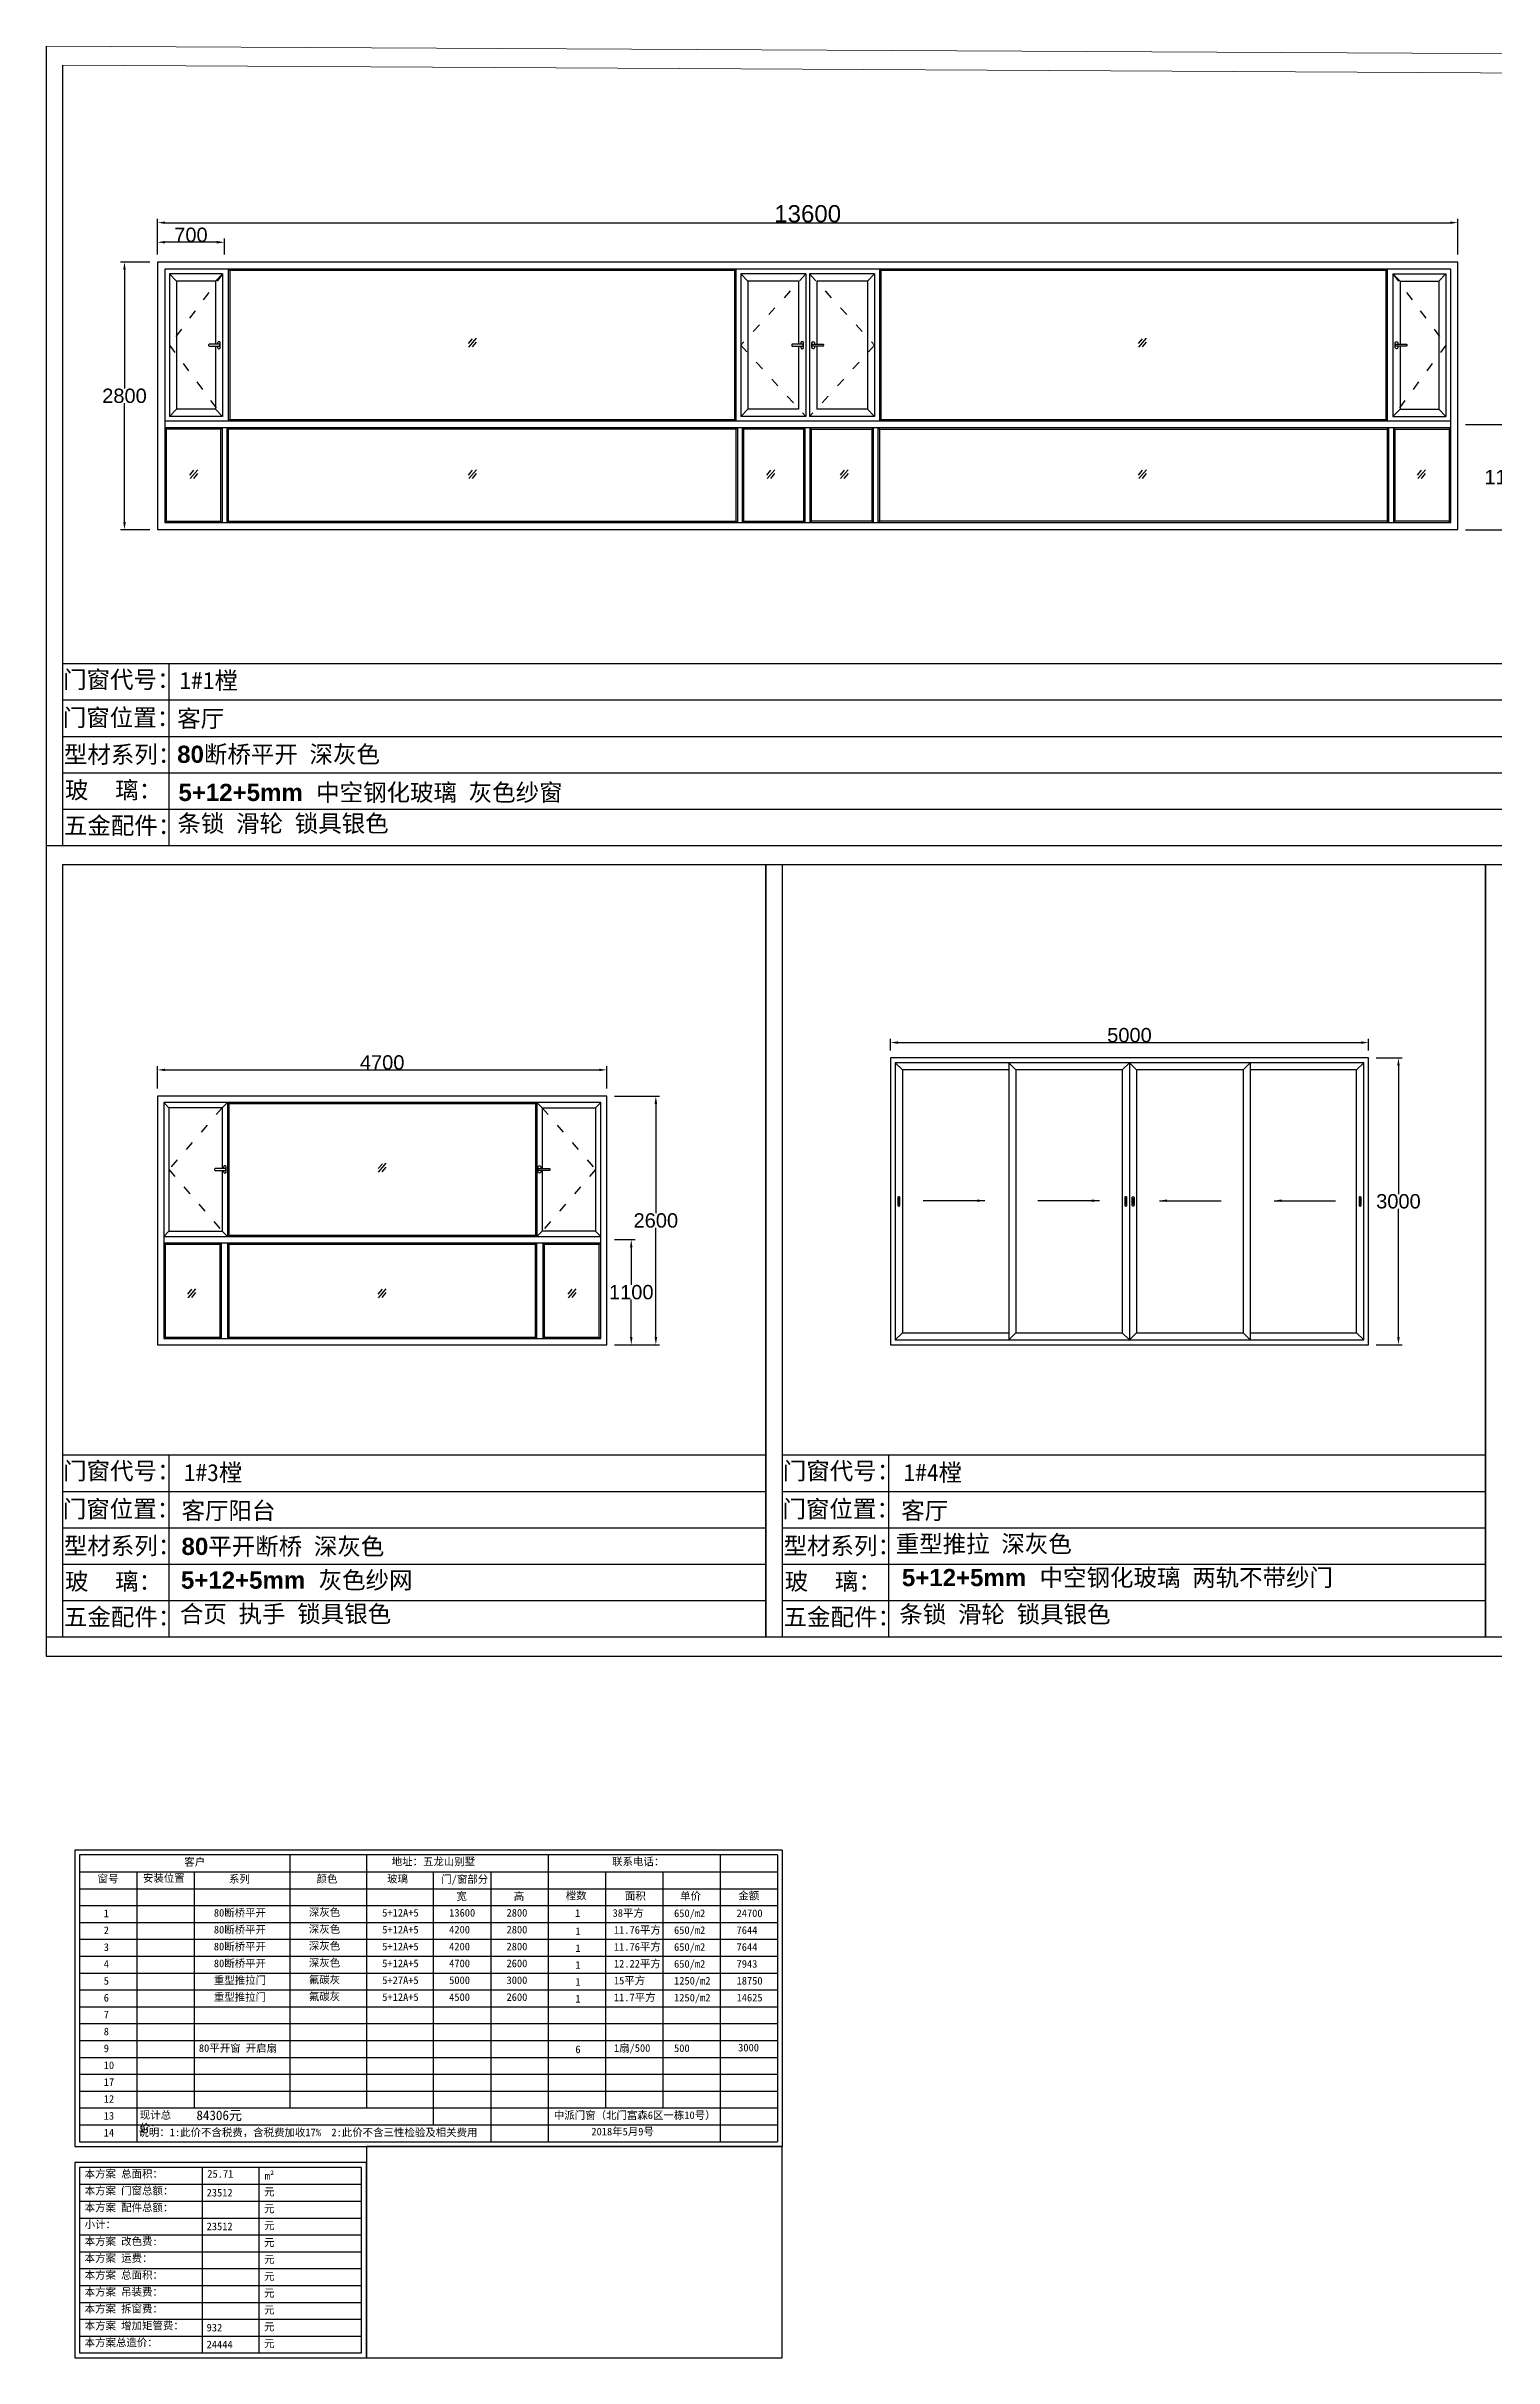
# Model space of a CAD drawing. Header units: inches. Extents: x -138455 to 599497, y -747149 to 13167.
# Drawn here: x 176521 to 191659, y -81217 to -57034 of the extents above; entities that cross this region are included whole.
import ezdxf

# ---------------------------------------------------------------- set-up
doc = ezdxf.new("R2010")
doc.units = ezdxf.units.IN
doc.header["$MEASUREMENT"] = 0
doc.header["$PDMODE"] = 35
doc.header["$PDSIZE"] = -3
doc.linetypes.add('ACAD_ISO03W100', pattern=[30, 12, -18])
doc.layers.add('0 @ 1', color=7, linetype='Continuous')
doc.styles.add('Annotative', font='arialbd.ttf')
doc.styles.get("Standard").update_dxf_attribs({"font": 'arial.ttf'})
doc.dimstyles.get("Standard").update_dxf_attribs({"dimtxt": 80, "dimasz": 70, "dimexe": 40, "dimexo": 80, "dimgap": 0, "dimtad": 1, "dimtih": 1, "dimtoh": 1, "dimdec": 0, "dimzin": 0, "dimdsep": 46, "dimtxsty": 'Standard', "dimcen": 0.09, "dimadec": 0, "dimazin": 0, "dimtfac": 1, "dimtdec": 0, "dimtofl": 0, "dimtmove": 0, "dimatfit": 3, "dimfxl": 0, "dimtolj": 1, "dimtzin": 0, "dimarcsym": 0})

# ---------------------------------------------------------------- blocks, each defined once
blk = doc.blocks.new('*D91')
at = {"color": 0, "lineweight": -2, "transparency": 16777216}
for p, q in [((172310, -40752), (172525, -40752)), ((172485, -40832), (172485, -41225)), ((172485, -41772), (172485, -41378)), ((172310, -41852), (172525, -41852))]:
    blk.add_line(p, q, dxfattribs=at)
at = {"color": 0, "transparency": 16777216}
for points in [[(172472, -40832), (172498, -40832), (172485, -40752)], [(172472, -41772), (172498, -41772), (172485, -41852)]]:
    blk.add_solid(points, dxfattribs=at)
at = {"layer": 'Defpoints', "color": 0, "transparency": 16777216}
for p in [(172230, -40752), (172230, -41852), (172485, -41852)]:
    blk.add_point(p, dxfattribs=at)
at = {"color": 0, "transparency": 16777216, "insert": (172485, -41302), "char_height": 150, "attachment_point": 5}
blk.add_mtext('\\A1;1100', dxfattribs=at)
blk = doc.blocks.new('*D89')
at = {"color": 0, "lineweight": -2, "transparency": 16777216}
for p, q in [((167530, -39172), (167530, -38936)), ((167610, -38976), (172150, -38976)), ((172230, -39172), (172230, -38936))]:
    blk.add_line(p, q, dxfattribs=at)
at = {"color": 0, "transparency": 16777216}
for points in [[(167610, -38963), (167610, -38989), (167530, -38976)], [(172150, -38963), (172150, -38989), (172230, -38976)]]:
    blk.add_solid(points, dxfattribs=at)
at = {"layer": 'Defpoints', "color": 0, "transparency": 16777216}
for p in [(172230, -38976), (167530, -39252), (172230, -39252)]:
    blk.add_point(p, dxfattribs=at)
at = {"color": 0, "transparency": 16777216, "insert": (169880, -38899), "char_height": 150, "attachment_point": 5}
blk.add_mtext('\\A1;4700', dxfattribs=at)
blk = doc.blocks.new('*D90')
at = {"color": 0, "lineweight": -2, "transparency": 16777216}
for p, q in [((172310, -39252), (172782, -39252)), ((172742, -39332), (172742, -40475)), ((172742, -41772), (172742, -40628)), ((172310, -41852), (172782, -41852))]:
    blk.add_line(p, q, dxfattribs=at)
at = {"color": 0, "transparency": 16777216}
for points in [[(172729, -39332), (172756, -39332), (172742, -39252)], [(172729, -41772), (172756, -41772), (172742, -41852)]]:
    blk.add_solid(points, dxfattribs=at)
at = {"layer": 'Defpoints', "color": 0, "transparency": 16777216}
for p in [(172230, -39252), (172230, -41852), (172742, -41852)]:
    blk.add_point(p, dxfattribs=at)
at = {"color": 0, "transparency": 16777216, "insert": (172742, -40552), "char_height": 150, "attachment_point": 5}
blk.add_mtext('\\A1;2600', dxfattribs=at)
blk = doc.blocks.new('123as')
at = {"color": 0}
for p, q in [((90189, 51387), (90252, 51462)), ((90194, 51330), (90312, 51470)), ((90251, 51335), (90314, 51410))]:
    blk.add_line(p, q, dxfattribs=at)
blk = doc.blocks.new('dzcs')
blk.add_lwpolyline([(142096, -3328), (142196, -3328, 0.414214), (142206, -3318), (142206, -3318, 0.414214), (142196, -3308), (142096, -3308, 0.414214), (142086, -3318), (142086, -3318, 0.414214)], format="xyb", close=True)
blk.add_lwpolyline([(142182, -3328), (142182, -3342, 0.414214), (142196, -3355), (142196, -3355, 0.414214), (142209, -3342), (142209, -3294, 0.414214), (142196, -3280), (142196, -3280, 0.414214), (142182, -3294), (142182, -3308)], format="xyb")
blk = doc.blocks.new('*D92')
at = {"color": 0, "lineweight": -2, "transparency": 16777216}
for p, q in [((176417, -37626), (176417, -37505)), ((176497, -37545), (181337, -37545)), ((181417, -37626), (181417, -37505))]:
    blk.add_line(p, q, dxfattribs=at)
at = {"color": 0, "transparency": 16777216}
for points in [[(176497, -37532), (176497, -37558), (176417, -37545)], [(181337, -37532), (181337, -37558), (181417, -37545)]]:
    blk.add_solid(points, dxfattribs=at)
at = {"layer": 'Defpoints', "color": 0, "transparency": 16777216}
for p in [(176417, -37706), (181417, -37545), (181417, -37706)]:
    blk.add_point(p, dxfattribs=at)
at = {"color": 0, "transparency": 16777216, "insert": (178917, -37468), "char_height": 150, "attachment_point": 5}
blk.add_mtext('\\A1;5000', dxfattribs=at)
blk = doc.blocks.new('*D93')
at = {"color": 0, "lineweight": -2, "transparency": 16777216}
for p, q in [((181497, -37706), (181770, -37706)), ((181730, -37786), (181730, -39130)), ((181730, -40626), (181730, -39283)), ((181497, -40706), (181770, -40706))]:
    blk.add_line(p, q, dxfattribs=at)
at = {"color": 0, "transparency": 16777216}
for points in [[(181717, -37786), (181743, -37786), (181730, -37706)], [(181717, -40626), (181743, -40626), (181730, -40706)]]:
    blk.add_solid(points, dxfattribs=at)
at = {"layer": 'Defpoints', "color": 0, "transparency": 16777216}
for p in [(181417, -37706), (181417, -40706), (181730, -40706)]:
    blk.add_point(p, dxfattribs=at)
at = {"color": 0, "transparency": 16777216, "insert": (181730, -39206), "char_height": 150, "attachment_point": 5}
blk.add_mtext('\\A1;3000', dxfattribs=at)
blk = doc.blocks.new('123z')
at = {"color": 0}
for points in [[(94078, 52755), (94078, 52755, 0.414214), (94088, 52765), (94088, 52845, 0.414214), (94078, 52855), (94078, 52855, 0.414214), (94068, 52845), (94068, 52765, 0.414214)], [(94078, 52775), (94078, 52775, 0.414214), (94083, 52780), (94083, 52830, 0.414214), (94078, 52835), (94078, 52835, 0.414214), (94073, 52830), (94073, 52780, 0.414214)]]:
    blk.add_lwpolyline(points, format="xyb", close=True, dxfattribs=at)
blk = doc.blocks.new('*D105')
at = {"color": 0, "lineweight": -2, "transparency": 16777216}
for p, q in [((191364, -60992), (191834, -60992)), ((191794, -61072), (191794, -61465)), ((191794, -62012), (191794, -61618)), ((191364, -62092), (191834, -62092))]:
    blk.add_line(p, q, dxfattribs=at)
at = {"color": 0, "transparency": 16777216}
for points in [[(191780, -61072), (191807, -61072), (191794, -60992)], [(191780, -62012), (191807, -62012), (191794, -62092)]]:
    blk.add_solid(points, dxfattribs=at)
at = {"layer": 'Defpoints', "color": 0, "transparency": 16777216}
for p in [(191284, -60992), (191284, -62092), (191794, -62092)]:
    blk.add_point(p, dxfattribs=at)
at = {"color": 0, "transparency": 16777216, "insert": (191794, -61542), "char_height": 150, "attachment_point": 5}
blk.add_mtext('\\A1;1100', dxfattribs=at)
blk = doc.blocks.new('*D106')
at = {"color": 0, "lineweight": -2, "transparency": 16777216}
for p, q in [((177684, -59212), (177684, -58840)), ((177764, -58880), (191204, -58880)), ((191284, -59212), (191284, -58840))]:
    blk.add_line(p, q, dxfattribs=at)
at = {"color": 0, "transparency": 16777216}
for points in [[(177764, -58867), (177764, -58893), (177684, -58880)], [(191204, -58867), (191204, -58893), (191284, -58880)]]:
    blk.add_solid(points, dxfattribs=at)
at = {"layer": 'Defpoints', "color": 0, "transparency": 16777216}
for p in [(191284, -58880), (177684, -59292), (191284, -59292)]:
    blk.add_point(p, dxfattribs=at)
at = {"color": 0, "transparency": 16777216, "insert": (184484, -58788), "char_height": 150, "attachment_point": 5}
blk.add_mtext('\\A1;{\\H1.2x;13600}', dxfattribs=at)
blk = doc.blocks.new('*D103')
at = {"color": 0, "lineweight": -2, "transparency": 16777216}
for p, q in [((177684, -59212), (177684, -59045)), ((178304, -59085), (177764, -59085)), ((178384, -59212), (178384, -59045))]:
    blk.add_line(p, q, dxfattribs=at)
at = {"color": 0, "transparency": 16777216}
for points in [[(177764, -59071), (177764, -59098), (177684, -59085)], [(178304, -59071), (178304, -59098), (178384, -59085)]]:
    blk.add_solid(points, dxfattribs=at)
at = {"layer": 'Defpoints', "color": 0, "transparency": 16777216}
for p in [(177684, -59085), (177684, -59292), (178384, -59292)]:
    blk.add_point(p, dxfattribs=at)
at = {"color": 0, "transparency": 16777216, "insert": (178034, -59008), "char_height": 150, "attachment_point": 5}
blk.add_mtext('\\A1;700', dxfattribs=at)
blk = doc.blocks.new('*D104')
at = {"color": 0, "lineweight": -2, "transparency": 16777216}
for p, q in [((177604, -59292), (177299, -59292)), ((177339, -59372), (177339, -60615)), ((177339, -62012), (177339, -60768)), ((177604, -62092), (177299, -62092))]:
    blk.add_line(p, q, dxfattribs=at)
at = {"color": 0, "transparency": 16777216}
for points in [[(177326, -59372), (177353, -59372), (177339, -59292)], [(177326, -62012), (177353, -62012), (177339, -62092)]]:
    blk.add_solid(points, dxfattribs=at)
at = {"layer": 'Defpoints', "color": 0, "transparency": 16777216}
for p in [(177684, -59292), (177339, -62092), (177684, -62092)]:
    blk.add_point(p, dxfattribs=at)
at = {"color": 0, "transparency": 16777216, "insert": (177339, -60692), "char_height": 150, "attachment_point": 5}
blk.add_mtext('\\A1;2800', dxfattribs=at)
blk = doc.blocks.new('123zdsa')
for p, q in [((172230.3, -39251.5), (167530.3, -39251.5)), ((167530.3, -39251.5), (167530.3, -41851.5)), ((172165.3, -39316.5), (167595.3, -39316.5)), ((167595.3, -39316.5), (167595.3, -41786.5)), ((167650.3, -39371.5), (167595.3, -39316.5)), ((168207.8, -39371.5), (167650.3, -39371.5)), ((167650.3, -39371.5), (167650.3, -40664)), ((168207.8, -39371.5), (168262.8, -39316.5)), ((168207.8, -39371.5), (168207.8, -40007.8)), ((168262.8, -39316.5), (168262.8, -40719)), ((168277.8, -39331.5), (168262.8, -39316.5)), ((171482.8, -39331.5), (168277.8, -39331.5)), ((168277.8, -39331.5), (168277.8, -40704)), ((171482.8, -39331.5), (171497.8, -39316.5)), ((171482.8, -39331.5), (171482.8, -40704)), ((171497.8, -39316.5), (171497.8, -40719)), ((171552.8, -39371.5), (171497.8, -39316.5)), ((171552.8, -39371.5), (172110.3, -39371.5)), ((171552.8, -39371.5), (171552.8, -40007.8)), ((172110.3, -39371.5), (172165.3, -39316.5)), ((172110.3, -39371.5), (172110.3, -40664)), ((172165.3, -41786.5), (172165.3, -39316.5)), ((172230.3, -41851.5), (172230.3, -39251.5)), ((168207.8, -40027.8), (168207.8, -40664)), ((171552.8, -40027.8), (171552.8, -40664)), ((167650.3, -40664), (167595.3, -40719)), ((167595.3, -40719), (172165.3, -40719)), ((167595.3, -40784), (172165.3, -40784)), ((167610.3, -40799), (167595.3, -40784)), ((167610.3, -40799), (168182.8, -40799)), ((167610.3, -40799), (167610.3, -41771.5)), ((167650.3, -40664), (168207.8, -40664)), ((168182.8, -40799), (168197.8, -40784)), ((168182.8, -40799), (168182.8, -41771.5)), ((168197.8, -40784), (168197.8, -41786.5)), ((168207.8, -40664), (168262.8, -40719)), ((168277.8, -40704), (168262.8, -40719)), ((168262.8, -40784), (168262.8, -41786.5)), ((168277.8, -40799), (168262.8, -40784)), ((168277.8, -40704), (171482.8, -40704)), ((168277.8, -40799), (171482.8, -40799)), ((168277.8, -40799), (168277.8, -41771.5)), ((171482.8, -40704), (171497.8, -40719)), ((171482.8, -40799), (171497.8, -40784)), ((171482.8, -41771.5), (171482.8, -40799)), ((171552.8, -40664), (171497.8, -40719)), ((171497.8, -41786.5), (171497.8, -40784)), ((172110.3, -40664), (171552.8, -40664)), ((171562.8, -41786.5), (171562.8, -40784)), ((171577.8, -40799), (171562.8, -40784)), ((171577.8, -40799), (172150.3, -40799)), ((171577.8, -41771.5), (171577.8, -40799)), ((172110.3, -40664), (172165.3, -40719)), ((172150.3, -40799), (172165.3, -40784)), ((172150.3, -41771.5), (172150.3, -40799)), ((167610.3, -41771.5), (167595.3, -41786.5)), ((167595.3, -41786.5), (172165.3, -41786.5)), ((167610.3, -41771.5), (168182.8, -41771.5)), ((168182.8, -41771.5), (168197.8, -41786.5)), ((168277.8, -41771.5), (168262.8, -41786.5)), ((168277.8, -41771.5), (171482.8, -41771.5)), ((171482.8, -41771.5), (171497.8, -41786.5)), ((171577.8, -41771.5), (171562.8, -41786.5)), ((171577.8, -41771.5), (172150.3, -41771.5)), ((172150.3, -41771.5), (172165.3, -41786.5)), ((167530.3, -41851.5), (172230.3, -41851.5))]:
    blk.add_line(p, q)
at = {"linetype": 'ACAD_ISO03W100', "ltscale": 8}
for points in [[(168207.8, -39371.5), (167650.3, -40017.8), (168207.8, -40664)], [(171552.8, -39371.5), (172110.3, -40017.8), (171552.8, -40664)]]:
    blk.add_lwpolyline(points, dxfattribs=at)
blk.add_blockref('dzcs', (26039.6, -36700))
at = {"xscale": 0.6684526412304121, "yscale": 0.6684526412304121, "zscale": 0.6684526412304121}
for p in [(109552.5, -74357.8), (107561.6, -75670.8), (109552.5, -75670.8), (111538.7, -75670.8)]:
    blk.add_blockref('123as', p, dxfattribs=at)
at = {"xscale": -1}
blk.add_blockref('dzcs', (313721, -36700), dxfattribs=at)
dim = blk.add_linear_dim(base=(172230.3, -38975.9), p1=(167530.3, -39251.5), p2=(172230.3, -39251.5), dimstyle='Standard', override={"dimtxt": 150, "dimasz": 80})
dim.commit()
dim.dimension.update_dxf_attribs({"geometry": '*D89', "text_midpoint": (169880.3, -38899.3)})
for base, p1, picture, middle in [((172742.3, -41851.5), (172230.3, -39251.5), '*D90', (172742.3, -40551.5)), ((172485.1, -41851.5), (172230.3, -40751.5), '*D91', (172485.1, -41301.5))]:
    dim = blk.add_linear_dim(base=base, p1=p1, p2=(172230.3, -41851.5), angle=90, dimstyle='Standard', override={"dimtxt": 150, "dimasz": 80})
    dim.commit()
    dim.dimension.update_dxf_attribs({"geometry": picture, "text_midpoint": middle})
blk = doc.blocks.new('jj2')
for p, q in [((181366.9, -37756.1), (176466.9, -37756.1)), ((176466.9, -37756.1), (176466.9, -40656.1)), ((176541.9, -37831.1), (176466.9, -37756.1)), ((177654.4, -37831.1), (176541.9, -37831.1)), ((176541.9, -37831.1), (176541.9, -40581.1)), ((177654.4, -37756.1), (177654.4, -40656.1)), ((177729.4, -37831.1), (177654.4, -37756.1)), ((178841.9, -37831.1), (177729.4, -37831.1)), ((177729.4, -37831.1), (177729.4, -40581.1)), ((178841.9, -37831.1), (178916.9, -37756.1)), ((178841.9, -37831.1), (178841.9, -40581.1)), ((178916.9, -37756.1), (178916.9, -40656.1)), ((178991.9, -37831.1), (178916.9, -37756.1)), ((180104.4, -37831.1), (178991.9, -37831.1)), ((178991.9, -37831.1), (178991.9, -40581.1)), ((180104.4, -37831.1), (180179.4, -37756.1)), ((180104.4, -37831.1), (180104.4, -40581.1)), ((180179.4, -37756.1), (180179.4, -40656.1)), ((181291.9, -37831.1), (180179.4, -37831.1)), ((181291.9, -37831.1), (181366.9, -37756.1)), ((181291.9, -40581.1), (181291.9, -37831.1)), ((181366.9, -40656.1), (181366.9, -37756.1)), ((178884.4, -39206.1), (178874.4, -39206.1)), ((176541.9, -40581.1), (176466.9, -40656.1)), ((176541.9, -40581.1), (177654.4, -40581.1)), ((177729.4, -40581.1), (177654.4, -40656.1)), ((177729.4, -40581.1), (178841.9, -40581.1)), ((178841.9, -40581.1), (178916.9, -40656.1)), ((178991.9, -40581.1), (178916.9, -40656.1)), ((178991.9, -40581.1), (180104.4, -40581.1)), ((180104.4, -40581.1), (180179.4, -40656.1)), ((180179.4, -40581.1), (181291.9, -40581.1)), ((181291.9, -40581.1), (181366.9, -40656.1)), ((176466.9, -40656.1), (181366.9, -40656.1))]:
    blk.add_line(p, q)
blk.add_lwpolyline([(176416.9, -40706.1), (181416.9, -40706.1), (181416.9, -37706.1), (176416.9, -37706.1)], close=True)
for p in [(82426, -92011.2), (84801, -92011.2), (87251, -92011.2)]:
    blk.add_blockref('123z', p)
at = {"xscale": -1, "rotation": 359.9999999999597}
blk.add_blockref('123z', (273032.8, -92011.2), dxfattribs=at)
dim = blk.add_linear_dim(base=(181416.9, -37544.9), p1=(176416.9, -37706.1), p2=(181416.9, -37706.1), dimstyle='Standard', override={"dimtxt": 150, "dimasz": 80})
dim.commit()
dim.dimension.update_dxf_attribs({"geometry": '*D92', "text_midpoint": (178916.9, -37468.3)})
dim = blk.add_linear_dim(base=(181729.9, -40706.1), p1=(181416.9, -37706.1), p2=(181416.9, -40706.1), angle=90, dimstyle='Standard', override={"dimtxt": 150, "dimasz": 80})
dim.commit()
dim.dimension.update_dxf_attribs({"geometry": '*D93', "text_midpoint": (181729.9, -39206.1)})
for points in [[(177404.5, -39199), (176760.9, -39199)], [(178602.7, -39199), (177959.1, -39199)], [(179231.1, -39199), (179874.7, -39199)], [(180429.3, -39199), (181072.9, -39199)]]:
    blk.add_leader(points, dimstyle='Standard', override={"dimtxt": 150, "dimasz": 80, "dimgap": 0, "dimtad": 0})
blk = doc.blocks.new('13asdzxc')
for p, q in [((178384.3, -59291.5), (177684.3, -59291.5)), ((177684.3, -59291.5), (177684.3, -62091.5)), ((177759.3, -59366.5), (177759.3, -62016.5)), ((191209.3, -59366.5), (177759.3, -59366.5)), ((177809.3, -59416.5), (177809.3, -60907)), ((178364.3, -59416.5), (177809.3, -59416.5)), ((177884.3, -59491.5), (177809.3, -59416.5)), ((178289.3, -59491.5), (178364.3, -59416.5)), ((178364.3, -59416.5), (178364.3, -60907)), ((183784.3, -59291.5), (178384.3, -59291.5)), ((178424.3, -59366.5), (178424.3, -60957)), ((178439.3, -59381.5), (178424.3, -59366.5)), ((178439.3, -59381.5), (178439.3, -60942)), ((183719.3, -59381.5), (178439.3, -59381.5)), ((183719.3, -59381.5), (183734.3, -59366.5)), ((183719.3, -59381.5), (183719.3, -60942)), ((183734.3, -59366.5), (183734.3, -60957)), ((191284.3, -59291.5), (183784.3, -59291.5)), ((183784.3, -59416.5), (183784.3, -60907)), ((184464.3, -59416.5), (183784.3, -59416.5)), ((183859.3, -59491.5), (183784.3, -59416.5)), ((184464.3, -59416.5), (184464.3, -60907)), ((184504.3, -59416.5), (184504.3, -60907)), ((185184.3, -59416.5), (184504.3, -59416.5)), ((185109.3, -59491.5), (185184.3, -59416.5)), ((185184.3, -59416.5), (185184.3, -60907)), ((185234.3, -59366.5), (185234.3, -60957)), ((185249.3, -59381.5), (185234.3, -59366.5)), ((185249.3, -59381.5), (185249.3, -60942)), ((190529.3, -59381.5), (185249.3, -59381.5)), ((187846.8, -59366.5), (187921.8, -59366.5)), ((190529.3, -59381.5), (190544.3, -59366.5)), ((190529.3, -59381.5), (190529.3, -60942)), ((190544.3, -59366.5), (190544.3, -60957)), ((190604.3, -59416.5), (191159.3, -59416.5)), ((190604.3, -59416.5), (190604.3, -60907)), ((190679.3, -59491.5), (190604.3, -59416.5)), ((191084.3, -59491.5), (191159.3, -59416.5)), ((191159.3, -59416.5), (191159.3, -60907)), ((191209.3, -62016.5), (191209.3, -59366.5)), ((191284.3, -62091.5), (191284.3, -59291.5)), ((177884.3, -59491.5), (177884.3, -60832)), ((178289.3, -59491.5), (177884.3, -59491.5)), ((178289.3, -59491.5), (178289.3, -60151.8)), ((183859.3, -59491.5), (183859.3, -60832)), ((184389.3, -59491.5), (183859.3, -59491.5)), ((184389.3, -59491.5), (184389.3, -60151.8)), ((184579.3, -59491.5), (184579.3, -60151.8)), ((185109.3, -59491.5), (184579.3, -59491.5)), ((185109.3, -59491.5), (185109.3, -60832)), ((190679.3, -59491.5), (191084.3, -59491.5)), ((190679.3, -59491.5), (190679.3, -60151.8)), ((191084.3, -59491.5), (191084.3, -60832)), ((178289.3, -60171.8), (178289.3, -60832)), ((184389.3, -60171.8), (184389.3, -60832)), ((184579.3, -60171.8), (184579.3, -60832)), ((190679.3, -60171.8), (190679.3, -60832)), ((177884.3, -60832), (177809.3, -60907)), ((178364.3, -60907), (177809.3, -60907)), ((178289.3, -60832), (177884.3, -60832)), ((178289.3, -60832), (178364.3, -60907)), ((183859.3, -60832), (183784.3, -60907)), ((184464.3, -60907), (183784.3, -60907)), ((184389.3, -60832), (183859.3, -60832)), ((185184.3, -60907), (184504.3, -60907)), ((185109.3, -60832), (184579.3, -60832)), ((185109.3, -60832), (185184.3, -60907)), ((190679.3, -60832), (190604.3, -60907)), ((190604.3, -60907), (191159.3, -60907)), ((190679.3, -60832), (191084.3, -60832)), ((191084.3, -60832), (191159.3, -60907)), ((191209.3, -60957), (177759.3, -60957)), ((191209.3, -61026), (177759.3, -61026)), ((177774.3, -61041), (177759.3, -61026)), ((177774.3, -61041), (177774.3, -62001.5)), ((178344.3, -61041), (177774.3, -61041)), ((178344.3, -61041), (178359.3, -61026)), ((178344.3, -61041), (178344.3, -62001.5)), ((178359.3, -61026), (178359.3, -62016.5)), ((178409.3, -61026), (178409.3, -62016.5)), ((178424.3, -61041), (178409.3, -61026)), ((178439.3, -60942), (178424.3, -60957)), ((178424.3, -61041), (178424.3, -62001.5)), ((183734.3, -61041), (178424.3, -61041)), ((183719.3, -60942), (178439.3, -60942)), ((183719.3, -60942), (183734.3, -60957)), ((183734.3, -61041), (183749.3, -61026)), ((183734.3, -61041), (183734.3, -62001.5)), ((183749.3, -61026), (183749.3, -62016.5)), ((183799.3, -61026), (183799.3, -62016.5)), ((183814.3, -61041), (183799.3, -61026)), ((183814.3, -61041), (183814.3, -62001.5)), ((184444.3, -61041), (183814.3, -61041)), ((184444.3, -61041), (184459.3, -61026)), ((184444.3, -62001.5), (184444.3, -61041)), ((184459.3, -62016.5), (184459.3, -61026)), ((184509.3, -62016.5), (184509.3, -61026)), ((184524.3, -61041), (184509.3, -61026)), ((184524.3, -62001.5), (184524.3, -61041)), ((184524.3, -61041), (185154.3, -61041)), ((185154.3, -61041), (185169.3, -61026)), ((185154.3, -61041), (185154.3, -62001.5)), ((185169.3, -61026), (185169.3, -62016.5)), ((185219.3, -61026), (185219.3, -62016.5)), ((185234.3, -61041), (185219.3, -61026)), ((185249.3, -60942), (185234.3, -60957)), ((185234.3, -61041), (185234.3, -62001.5)), ((185234.3, -61041), (190544.3, -61041)), ((190529.3, -60942), (185249.3, -60942)), ((190529.3, -60942), (190544.3, -60957)), ((190544.3, -61041), (190559.3, -61026)), ((190544.3, -61041), (190544.3, -62001.5)), ((190559.3, -61026), (190559.3, -62016.5)), ((190609.3, -61026), (190609.3, -62016.5)), ((190624.3, -61041), (190609.3, -61026)), ((190624.3, -61041), (190624.3, -62001.5)), ((190624.3, -61041), (191194.3, -61041)), ((190624.3, -61041), (190624.3, -62001.5)), ((191194.3, -61041), (191209.3, -61026)), ((191194.3, -61041), (191194.3, -62001.5)), ((177684.3, -62091.5), (191284.3, -62091.5)), ((177759.3, -62016.5), (177774.3, -62001.5)), ((177759.3, -62016.5), (191209.3, -62016.5)), ((177774.3, -62001.5), (178344.3, -62001.5)), ((178344.3, -62001.5), (178359.3, -62016.5)), ((178424.3, -62001.5), (178409.3, -62016.5)), ((178424.3, -62001.5), (183734.3, -62001.5)), ((183734.3, -62001.5), (183749.3, -62016.5)), ((183814.3, -62001.5), (183799.3, -62016.5)), ((183814.3, -62001.5), (184444.3, -62001.5)), ((184444.3, -62001.5), (184459.3, -62016.5)), ((184524.3, -62001.5), (184509.3, -62016.5)), ((185154.3, -62001.5), (184524.3, -62001.5)), ((185154.3, -62001.5), (185169.3, -62016.5)), ((185234.3, -62001.5), (185219.3, -62016.5)), ((190544.3, -62001.5), (185234.3, -62001.5)), ((190544.3, -62001.5), (190559.3, -62016.5)), ((190624.3, -62001.5), (190609.3, -62016.5)), ((190624.3, -62001.5), (190609.3, -62016.5)), ((191194.3, -62001.5), (190624.3, -62001.5)), ((191194.3, -62001.5), (191209.3, -62016.5))]:
    blk.add_line(p, q)
at = {"linetype": 'ACAD_ISO03W100', "ltscale": 8}
for points in [[(178364.3, -59416.5), (177809.3, -60161.8), (178364.3, -60907)], [(184464.3, -59416.5), (183784.3, -60161.8), (184464.3, -60907)], [(184504.3, -59416.5), (185184.3, -60161.8), (184504.3, -60907)], [(190604.3, -59416.5), (191159.3, -60161.8), (190604.3, -60907)]]:
    blk.add_lwpolyline(points, dxfattribs=at)
for p in [(36131.1, -56844), (42231.1, -56844)]:
    blk.add_blockref('dzcs', p)
at = {"xscale": 0.6684526412304121, "yscale": 0.6684526412304121, "zscale": 0.6684526412304121}
for p in [(120650.9, -94494.1), (127658, -94494.1), (117736.5, -95869.7), (120650.9, -95869.7), (123770.3, -95869.7), (124538.6, -95869.7), (127658, -95869.7), (130574.9, -95869.7)]:
    blk.add_blockref('123as', p, dxfattribs=at)
at = {"xscale": -1}
for p in [(326737.5, -56844), (332837.5, -56844)]:
    blk.add_blockref('dzcs', p, dxfattribs=at)
dim = blk.add_linear_dim(base=(191284.3, -58880), p1=(177684.3, -59291.5), p2=(191284.3, -59291.5), text='{\\H1.2x;<>}', dimstyle='Standard', override={"dimtxt": 150, "dimasz": 80})
dim.commit()
dim.dimension.update_dxf_attribs({"geometry": '*D106', "text_midpoint": (184484.3, -58880), "dimtype": 128})
dim = blk.add_linear_dim(base=(177684.3, -59084.6), p1=(178384.3, -59291.5), p2=(177684.3, -59291.5), dimstyle='Standard', override={"dimtxt": 150, "dimasz": 80})
dim.commit()
dim.dimension.update_dxf_attribs({"geometry": '*D103', "text_midpoint": (178034.3, -59084.6), "dimtype": 128})
for base, p1, p2, picture, middle in [((177339.2, -62091.5), (177684.3, -59291.5), (177684.3, -62091.5), '*D104', (177339.2, -60691.5)), ((191793.7, -62091.5), (191284.3, -60991.5), (191284.3, -62091.5), '*D105', (191793.7, -61541.5))]:
    dim = blk.add_linear_dim(base=base, p1=p1, p2=p2, angle=90, dimstyle='Standard', override={"dimtxt": 150, "dimasz": 80})
    dim.commit()
    dim.dimension.update_dxf_attribs({"geometry": picture, "text_midpoint": middle})

msp = doc.modelspace()

# ---------------------------------------------------------------- linework, layer by layer
at = {"lineweight": 5}
for p, q in [((176520.8, -57034.1), (203894.3, -57174.5)), ((176690.5, -57233.3), (203694.3, -57374.7))]:
    msp.add_line(p, q, dxfattribs=at)
for p, q in [((176520.8, -57034.1), (176520.8, -65396.6)), ((176690.5, -57233.3), (176690.5, -65396.6)), ((176690.5, -63492.7), (192629.8, -63492.7)), ((177801.5, -63492.7), (177801.5, -65396.6)), ((176690.5, -63873.5), (192629.8, -63873.5)), ((176690.5, -64254.3), (192629.8, -64254.3)), ((176690.5, -64635), (192629.8, -64635)), ((176690.5, -65015.8), (192629.8, -65015.8)), ((176520.8, -65396.6), (203694.3, -65396.6)), ((176520.8, -65396.6), (186172.3, -65396.6)), ((176520.8, -65396.6), (176520.8, -73875.9)), ((176690.5, -65595.7), (176690.5, -73675.9)), ((176690.5, -65595.7), (200708.4, -65595.7)), ((184047.6, -73675.9), (184047.6, -65595.7)), ((184047.6, -65595.7), (184047.6, -73675.9)), ((184217.3, -65595.7), (184217.3, -73675.9)), ((191574.3, -73675.9), (191574.3, -65595.7)), ((191574.3, -65595.7), (191574.3, -73675.9)), ((176690.5, -71772.1), (184047.6, -71772.1)), ((177801.5, -71772.1), (177801.5, -73675.9)), ((184217.3, -71772.1), (191574.3, -71772.1)), ((185328.3, -71772.1), (185328.3, -73675.9)), ((176690.5, -72152.8), (184047.6, -72152.8)), ((184217.3, -72152.8), (191574.3, -72152.8)), ((176690.5, -72533.6), (184047.6, -72533.6)), ((184217.3, -72533.6), (191574.3, -72533.6)), ((176690.5, -72914.4), (184047.6, -72914.4)), ((184217.3, -72914.4), (191574.3, -72914.4)), ((176690.5, -73295.1), (184047.6, -73295.1)), ((184217.3, -73295.1), (191574.3, -73295.1)), ((176520.8, -73675.9), (184047.6, -73675.9)), ((184047.6, -73675.9), (191574.3, -73675.9)), ((191574.3, -73675.9), (203894.3, -73675.9)), ((176520.8, -73875.9), (203894.3, -73875.9)), ((184218.9, -75906.5), (176818.9, -75906.5)), ((176818.9, -75906.5), (176818.9, -79006.5)), ((184218.9, -75906.5), (184218.9, -79006.5)), ((184168.9, -75956.5), (176868.9, -75956.5)), ((176868.9, -75956.5), (176868.9, -78956.5)), ((176868.9, -76133), (184168.9, -76133)), ((177468.9, -76133), (177468.9, -77721.2)), ((178068.9, -76133), (178068.9, -77721.2)), ((179068.9, -75956.5), (179068.9, -77721.2)), ((179868.9, -75956.5), (179868.9, -78250.6)), ((180568.9, -76133), (180568.9, -78250.6)), ((181168.9, -76133), (181168.9, -78956.5)), ((181768.9, -75956.5), (181768.9, -78956.5)), ((182368.9, -76133), (182368.9, -78603.5)), ((182968.9, -76133), (182968.9, -77721.2)), ((183568.9, -75956.5), (183568.9, -77721.2)), ((184168.9, -75956.5), (184168.9, -78956.5)), ((176868.9, -76309.4), (184168.9, -76309.4)), ((176868.9, -76485.9), (184168.9, -76485.9)), ((176868.9, -76662.4), (184168.9, -76662.4)), ((176868.9, -76838.8), (184168.9, -76838.8)), ((176868.9, -77015.3), (184168.9, -77015.3)), ((176868.9, -77191.8), (184168.9, -77191.8)), ((176868.9, -77368.3), (184168.9, -77368.3)), ((176868.9, -77544.7), (184168.9, -77544.7)), ((176868.9, -77721.2), (184168.9, -77721.2)), ((177468.9, -77721.2), (177468.9, -78427.1)), ((178068.9, -77721.2), (178068.9, -78250.6)), ((179068.9, -77721.2), (179068.9, -78250.6)), ((182968.9, -77721.2), (182968.9, -78603.5)), ((183568.9, -77721.2), (183568.9, -78956.5)), ((176868.9, -77897.7), (184168.9, -77897.7)), ((176868.9, -78074.1), (184168.9, -78074.1)), ((176868.9, -78250.6), (184168.9, -78250.6)), ((178068.9, -78250.6), (178068.9, -78603.5)), ((179068.9, -78250.6), (179068.9, -78603.5)), ((179868.9, -78250.6), (179868.9, -78603.5)), ((180568.9, -78250.6), (180568.9, -78780)), ((176868.9, -78427.1), (184168.9, -78427.1)), ((177468.9, -78427.1), (177468.9, -78956.5)), ((176868.9, -78603.5), (184168.9, -78603.5)), ((176868.9, -78780), (184168.9, -78780)), ((176818.9, -79006.5), (184218.9, -79006.5)), ((176868.9, -78956.5), (184168.9, -78956.5)), ((179868.9, -79175.4), (176818.9, -79175.4)), ((176818.9, -79175.4), (176818.9, -81216.6)), ((179818.9, -79225.4), (176868.9, -79225.4)), ((176868.9, -79225.4), (176868.9, -81166.6)), ((178151.8, -79225.4), (178151.8, -81166.6)), ((178743.1, -79225.4), (178743.1, -81166.6)), ((179818.9, -81166.6), (179818.9, -79225.4)), ((179868.9, -81216.6), (179868.9, -79175.4)), ((176868.9, -79401.9), (179818.9, -79401.9)), ((176868.9, -79578.3), (179818.9, -79578.3)), ((176868.9, -79754.8), (179818.9, -79754.8)), ((176868.9, -79931.3), (179818.9, -79931.3)), ((176868.9, -80107.7), (179818.9, -80107.7)), ((176868.9, -80284.2), (179818.9, -80284.2)), ((176868.9, -80460.7), (179818.9, -80460.7)), ((176868.9, -80637.2), (179818.9, -80637.2)), ((176868.9, -80813.6), (179818.9, -80813.6)), ((176868.9, -80990.1), (179818.9, -80990.1)), ((176818.9, -81216.6), (179868.9, -81216.6)), ((176868.9, -81166.6), (179818.9, -81166.6))]:
    msp.add_line(p, q)
msp.add_lwpolyline([(179868.9, -81216.6), (184218.9, -81216.6), (184218.9, -79006.5), (179868.9, -79006.5)], close=True)

# ---------------------------------------------------------------- block references
for name, p in [('13asdzxc', (0, 0)), ('jj2', (8932.4, -29912.7)), ('123zdsa', (10154, -28767.3))]:
    msp.add_blockref(name, p)

# ---------------------------------------------------------------- texts
at = {"layer": '0 @ 1', "style": 'Annotative'}
for s, p in [('门窗代号：', (176697.4, -63749.3)), ('门窗位置：', (176693.6, -64147.7)), ('型材系列：', (176704.9, -64532.9)), ('玻    璃：', (176716.6, -64904.8)), ('五金配件：', (176705.3, -65277.1)), ('门窗代号：', (176697.4, -72028.6)), ('门窗代号：', (184224.2, -72028.6)), ('门窗位置：', (176693.6, -72427)), ('门窗位置：', (184220.3, -72427)), ('型材系列：', (176704.9, -72812.2)), ('型材系列：', (184231.7, -72812.2)), ('玻    璃：', (176716.6, -73184.1)), ('玻    璃：', (184243.3, -73184.1)), ('五金配件：', (176705.3, -73556.4)), ('五金配件：', (184232, -73556.4))]:
    msp.add_text(s, height=180, dxfattribs=at).set_placement(p)
at = {"layer": '0 @ 1', "attachment_point": 1, "style": 'Annotative'}
for s, width, insert, char_height in [('{\\fSimSun|b0|i0|c134|p2;1#1樘}', 4396.385, (177913.5, -63579.1), 180), ('{\\fSimSun|b1|i0|c134|p2;客厅}', 4396.385, (177890.1, -63977.4), 180), ('80{\\fSimSun|b1|i0|c134|p2;断桥平开 深灰色 }', 4396.385, (177890.1, -64351.4), 180), ('5+12+5mm  {\\fSimSun|b1|i0|c134|p2;中空钢化玻璃 灰色纱窗}', 4396.385, (177903.7, -64750.5), 180), ('{\\fSimSun|b1|i0|c134|p2;条锁 滑轮 锁具银色}', 4396.385, (177892.6, -65074.7), 180), ('{\\fSimSun|b1|i0|c134|p2;1#3樘}', 4396.385, (177959.1, -71865.7), 180), ('{\\fSimSun|b1|i0|c134|p2;1#4樘}', 4396.385, (185485.8, -71865.7), 180), ('{\\fSimSun|b1|i0|c134|p2;客厅阳台}', 4396.385, (177935.6, -72264), 180), ('{\\fSimSun|b1|i0|c134|p2;客厅}', 4396.385, (185462.4, -72264), 180), ('80{\\fSimSun|b1|i0|c134|p2;平开断桥 深灰色}', 4396.385, (177935.6, -72638), 180), ('\\pt360;{\\fSimSun|b1|i0|c134|p2; 重型推拉 深灰色}', 4396.385, (185282.6, -72611.4), 180), ('5+12+5mm  {\\fSimSun|b1|i0|c134|p2;灰色纱网}', 4396.385, (177929.4, -72990.9), 180), ('5+12+5mm  {\\fSimSun|b1|i0|c134|p2;中空钢化玻璃 两轨不带纱门}', 4947.906, (185469.4, -72964.3), 180), ('{\\fSimSun|b1|i0|c134|p2;合页 执手 锁具银色}', 4396.385, (177918.8, -73344.1), 180), ('{\\fSimSun|b1|i0|c134|p2;条锁 滑轮 锁具银色}', 4396.385, (185442, -73347.2), 180), ('{\\fSimSun|b1|i0|c134|p2;窗号}', 485.592, (177057.6, -76165.5), 80), ('{\\fSimSun|b1|i0|c134|p2;安装位置}', 485.592, (177531.5, -76158.4), 80), ('{\\fSimSun|b1|i0|c134|p2;客户}', 485.592, (177965.1, -75989.8), 80), ('{\\fSimSun|b1|i0|c134|p2;系列}', 485.592, (178432.4, -76167.7), 80), ('{\\fSimSun|b1|i0|c134|p2;颜色}', 485.592, (179348.3, -76165.8), 80), ('{\\fSimSun|b1|i0|c134|p2;玻璃}', 485.592, (180085.7, -76165.8), 80), ('{\\fSimSun|b1|i0|c134|p2;地址：五龙山别墅}', 1381.442, (180133.4, -75985.5), 80), ('{\\fSimSun|b1|i0|c134|p2;门/窗部分}', 603.897, (180652.1, -76169.7), 80), ('{\\fSimSun|b1|i0|c134|p2;联系电话：}', 603.897, (182439, -75985.8), 80), ('{\\fSimSun|b1|i0|c134|p2;宽}', 603.897, (180810.5, -76348.5), 80), ('{\\fSimSun|b1|i0|c134|p2;高}', 603.897, (181410.5, -76348.5), 80), ('{\\fSimSun|b1|i0|c134|p2;樘数}', 603.897, (181953.9, -76341.4), 80), ('{\\fSimSun|b1|i0|c134|p2;面积}', 603.897, (182572.3, -76345.3), 80), ('{\\fSimSun|b1|i0|c134|p2;单价}', 603.897, (183150.1, -76345.3), 80), ('{\\fSimSun|b1|i0|c134|p2;金额}', 603.897, (183758.7, -76342.5), 80), ('{\\fSimSun|b1|i0|c134|p2;1}', 485.592, (177122, -76527.8), 80), ('{\\fSimSun|b1|i0|c134|p2;80断桥平开}', 753.781, (178273.8, -76521.2), 80), ('{\\fSimSun|b1|i0|c134|p2;深灰色}', 840.838, (179267.3, -76515.4), 80), ('{\\fSimSun|b1|i0|c134|p2;5+12A+5}', 753.781, (180034.6, -76521.2), 80), ('{\\fSimSun|b1|i0|c134|p2;13600}', 753.781, (180734.6, -76521.2), 80), ('{\\fSimSun|b1|i0|c134|p2;2800}', 753.781, (181334.6, -76521.2), 80), ('{\\fSimSun|b1|i0|c134|p2;1}', 753.781, (182051.3, -76524.4), 80), ('{\\fSimSun|b1|i0|c134|p2;38平方}', 753.781, (182443.5, -76523.1), 80), ('{\\fSimSun|b1|i0|c134|p2;650/m2}', 753.781, (183086.5, -76526.4), 80), ('{\\fSimSun|b1|i0|c134|p2;24700}', 753.781, (183740.3, -76526.4), 80), ('{\\fSimSun|b1|i0|c134|p2;3}', 485.592, (177122, -76880.8), 80), ('{\\fSimSun|b1|i0|c134|p2;2}', 485.592, (177122, -76704.3), 80), ('{\\fSimSun|b1|i0|c134|p2;80断桥平开}', 753.781, (178273.8, -76697.6), 80), ('{\\fSimSun|b1|i0|c134|p2;80断桥平开}', 753.781, (178273.8, -76874.1), 80), ('{\\fSimSun|b1|i0|c134|p2;深灰色}', 840.838, (179267.3, -76691.9), 80), ('{\\fSimSun|b1|i0|c134|p2;深灰色}', 840.838, (179267.3, -76868.3), 80), ('{\\fSimSun|b1|i0|c134|p2;5+12A+5}', 753.781, (180034.6, -76697.6), 80), ('{\\fSimSun|b1|i0|c134|p2;5+12A+5}', 753.781, (180034.6, -76874.1), 80), ('{\\fSimSun|b1|i0|c134|p2;4200}', 753.781, (180734.6, -76697.6), 80), ('{\\fSimSun|b1|i0|c134|p2;4200}', 753.781, (180734.6, -76874.1), 80), ('{\\fSimSun|b1|i0|c134|p2;2800}', 753.781, (181334.6, -76697.6), 80), ('{\\fSimSun|b1|i0|c134|p2;2800}', 753.781, (181334.6, -76874.1), 80), ('{\\fSimSun|b1|i0|c134|p2;1}', 753.781, (182054.5, -76714.5), 80), ('{\\fSimSun|b1|i0|c134|p2;1}', 753.781, (182054.5, -76890.9), 80), ('{\\fSimSun|b1|i0|c134|p2;11.76平方}', 753.781, (182457.7, -76700.8), 80), ('{\\fSimSun|b1|i0|c134|p2;11.76平方}', 753.781, (182457.7, -76877.3), 80), ('{\\fSimSun|b1|i0|c134|p2;650/m2}', 753.781, (183086.5, -76702.8), 80), ('{\\fSimSun|b1|i0|c134|p2;650/m2}', 753.781, (183086.5, -76879.3), 80), ('{\\fSimSun|b1|i0|c134|p2;7644}', 753.781, (183740.3, -76702.8), 80), ('{\\fSimSun|b1|i0|c134|p2;7644}', 753.781, (183740.3, -76879.3), 80), ('{\\fSimSun|b1|i0|c134|p2;4}', 485.592, (177122, -77057.2), 80), ('{\\fSimSun|b1|i0|c134|p2;80断桥平开}', 753.781, (178273.8, -77050.6), 80), ('{\\fSimSun|b1|i0|c134|p2;深灰色}', 840.838, (179267.3, -77044.8), 80), ('{\\fSimSun|b1|i0|c134|p2;5+12A+5}', 753.781, (180034.6, -77050.6), 80), ('{\\fSimSun|b1|i0|c134|p2;4700}', 753.781, (180734.6, -77050.6), 80), ('{\\fSimSun|b1|i0|c134|p2;2600}', 753.781, (181334.6, -77050.6), 80), ('{\\fSimSun|b1|i0|c134|p2;1}', 753.781, (182054.5, -77067.4), 80), ('{\\fSimSun|b1|i0|c134|p2;12.22平方}', 753.781, (182457.7, -77053.8), 80), ('{\\fSimSun|b1|i0|c134|p2;650/m2}', 753.781, (183086.5, -77055.8), 80), ('{\\fSimSun|b1|i0|c134|p2;7943}', 753.781, (183740.3, -77055.8), 80), ('{\\fSimSun|b1|i0|c134|p2;5}', 485.592, (177122, -77233.7), 80), ('{\\fSimSun|b1|i0|c134|p2;重型推拉门}', 753.781, (178273.8, -77227), 80), ('{\\fSimSun|b1|i0|c134|p2;氟碳灰}', 840.838, (179267.3, -77221.3), 80), ('{\\fSimSun|b1|i0|c134|p2;5+27A+5}', 753.781, (180034.6, -77227), 80), ('{\\fSimSun|b1|i0|c134|p2;5000}', 753.781, (180734.6, -77227), 80), ('{\\fSimSun|b1|i0|c134|p2;3000}', 753.781, (181334.6, -77227), 80), ('{\\fSimSun|b1|i0|c134|p2;1}', 753.781, (182054.5, -77243.9), 80), ('{\\fSimSun|b1|i0|c134|p2;15平方}', 753.781, (182457.7, -77230.2), 80), ('{\\fSimSun|b1|i0|c134|p2;1250/m2}', 753.781, (183086.5, -77232.2), 80), ('{\\fSimSun|b1|i0|c134|p2;18750}', 753.781, (183740.3, -77232.2), 80), ('{\\fSimSun|b1|i0|c134|p2;6}', 485.592, (177122, -77410.2), 80), ('{\\fSimSun|b1|i0|c134|p2;7}', 485.592, (177122, -77586.7), 80), ('{\\fSimSun|b1|i0|c134|p2;重型推拉门}', 753.781, (178273.8, -77403.5), 80), ('{\\fSimSun|b1|i0|c134|p2;氟碳灰}', 840.838, (179267.3, -77397.7), 80), ('{\\fSimSun|b1|i0|c134|p2;5+12A+5}', 753.781, (180034.6, -77403.5), 80), ('{\\fSimSun|b1|i0|c134|p2;4500}', 753.781, (180734.6, -77403.5), 80), ('{\\fSimSun|b1|i0|c134|p2;2600}', 753.781, (181334.6, -77403.5), 80), ('{\\fSimSun|b1|i0|c134|p2;1}', 753.781, (182054.5, -77420.4), 80), ('{\\fSimSun|b1|i0|c134|p2;11.7平方}', 753.781, (182457.7, -77406.7), 80), ('{\\fSimSun|b1|i0|c134|p2;1250/m2}', 753.781, (183086.5, -77408.7), 80), ('{\\fSimSun|b1|i0|c134|p2;14625}', 753.781, (183740.3, -77408.7), 80), ('{\\fSimSun|b1|i0|c134|p2;8}', 485.592, (177122, -77763.1), 80), ('{\\fSimSun|b1|i0|c134|p2;9}', 485.592, (177122, -77939.6), 80), ('{\\fSimSun|b1|i0|c134|p2;80平开窗 开启扇}', 1028.572, (178116.9, -77936.9), 80), ('{\\fSimSun|b1|i0|c134|p2;6}', 753.781, (182054.5, -77949.8), 80), ('{\\fSimSun|b1|i0|c134|p2;1扇/500}', 753.781, (182457.7, -77936.1), 80), ('{\\fSimSun|b1|i0|c134|p2;500}', 753.781, (183086.5, -77938.1), 80), ('{\\fSimSun|b1|i0|c134|p2;3000}', 753.781, (183757, -77931.7), 80), ('{\\fSimSun|b1|i0|c134|p2;10}', 485.592, (177122, -78116.1), 80), ('{\\fSimSun|b1|i0|c134|p2;17}', 485.592, (177122, -78292.5), 80), ('{\\fSimSun|b1|i0|c134|p2;12}', 485.592, (177122, -78469), 80), ('{\\fSimSun|b1|i0|c134|p2;13}', 485.592, (177122, -78645.5), 80), ('{\\fSimSun|b1|i0|c134|p2;14}', 485.592, (177122, -78821.9), 80), ('{\\fSimSun|b1|i0|c134|p2;说明：1:此价不含税费，含税费加收17%  2:此价不含三性检验及相关费用}', 3920.385, (177485.2, -78818.5), 80), ('{\\fSimSun|b1|i0|c134|p2;现计总价：}', 485.592, (177498.7, -78636.7), 80), ('{\\fSimSun|b1|i0|c134|p2;84306元 }', 2644.65, (178091.4, -78630), 100), ('{\\fSimSun|b1|i0|c134|p2;中派门窗（北门富森6区一栋10号）}', 1756.126, (181829.7, -78639.1), 80), ('{\\fSimSun|b1|i0|c134|p2;2018年5月9号}', 879.645, (182222.1, -78809.7), 80), ('{\\fSimSun|b1|i0|c134|p2;本方案 总面积：}', 859.181, (176922.5, -79252.2), 80), ('{\\fSimSun|b1|i0|c134|p2;25.71}', 859.181, (178205.4, -79252.2), 80), ('{\\fSimSun|b1|i0|c134|p2;m²}', 515.382, (178805.8, -79273.4), 80), ('{\\fSimSun|b1|i0|c134|p2;本方案 门窗总额：}', 1044.604, (176922.5, -79428.7), 80), ('{\\fSimSun|b1|i0|c134|p2;23512}', 859.181, (178197.9, -79449.2), 80), ('{\\fSimSun|b1|i0|c134|p2;元}', 515.382, (178800, -79440.6), 80), ('{\\fSimSun|b1|i0|c134|p2;小计：}', 859.181, (176922.5, -79781.7), 80), ('{\\fSimSun|b1|i0|c134|p2;本方案 配件总额：}', 1021.107, (176922.5, -79605.2), 80), ('{\\fSimSun|b1|i0|c134|p2;元}', 515.382, (178800, -79617.1), 80), ('{\\fSimSun|b1|i0|c134|p2;元}', 515.382, (178800, -79793.6), 80), ('{\\fSimSun|b1|i0|c134|p2;本方案 改色费:}', 859.181, (176922.5, -79958.1), 80), ('{\\fSimSun|b1|i0|c134|p2;23512}', 859.181, (178197.9, -79802.1), 80), ('{\\fSimSun|b1|i0|c134|p2;元}', 515.382, (178800, -79970), 80), ('{\\fSimSun|b1|i0|c134|p2;本方案 运费：}', 859.181, (176922.5, -80134.6), 80), ('{\\fSimSun|b1|i0|c134|p2;元}', 515.382, (178800, -80146.5), 80), ('{\\fSimSun|b1|i0|c134|p2;本方案 总面积：}', 859.181, (176922.5, -80311.1), 80), ('{\\fSimSun|b1|i0|c134|p2;本方案 吊装费：}', 859.181, (176922.5, -80487.5), 80), ('{\\fSimSun|b1|i0|c134|p2;元}', 515.382, (178800, -80323), 80), ('{\\fSimSun|b1|i0|c134|p2;元}', 515.382, (178800, -80499.5), 80), ('{\\fSimSun|b1|i0|c134|p2;本方案 拆窗费：}', 859.181, (176922.5, -80664), 80), ('{\\fSimSun|b1|i0|c134|p2;元}', 515.382, (178800, -80675.9), 80), ('{\\fSimSun|b1|i0|c134|p2;本方案 增加矩管费：}', 1103.885, (176922.5, -80840.5), 80), ('{\\fSimSun|b1|i0|c134|p2;本方案总造价：}', 859.181, (176922.5, -81016.9), 80), ('{\\fSimSun|b1|i0|c134|p2;932}', 859.181, (178197.9, -80860.9), 80), ('{\\fSimSun|b1|i0|c134|p2;元}', 515.382, (178800, -80852.4), 80), ('{\\fSimSun|b1|i0|c134|p2;24444}', 859.181, (178197.9, -81037.4), 80), ('{\\fSimSun|b1|i0|c134|p2;元}', 515.382, (178800, -81028.9), 80)]:
    msp.add_mtext_dynamic_manual_height_columns(s, width=width, gutter_width=903.5, heights=[0], dxfattribs=dict(at, insert=insert, char_height=char_height))

doc.saveas('drawing.dxf')
